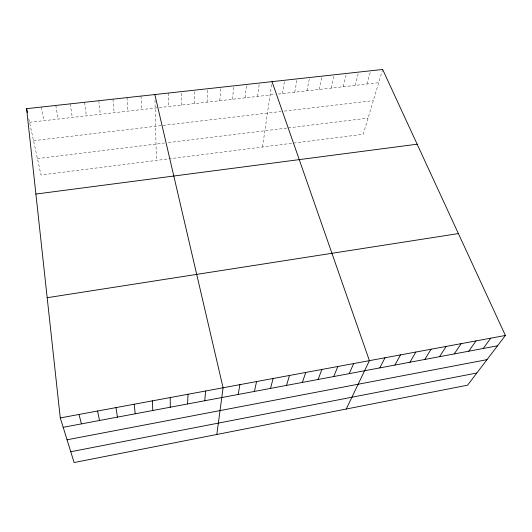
<?xml version="1.0" encoding="UTF-8"?>
<svg xmlns="http://www.w3.org/2000/svg" width="532" height="532" viewBox="0 0 532 532"><rect width="100%" height="100%" fill="white"/><g stroke="black" fill="none" stroke-linecap="round" stroke-linejoin="round"><path stroke-width="0.4" stroke-dasharray="2.66 2" d="M181.272 105.09L181.478 91.617M194.2 103.627L194.665 90.161M207.048 102.164L207.773 88.718M219.816 100.721L220.787 87.288M232.504 99.278L233.721 85.865M245.106 97.848L246.575 84.448M257.634 96.425L259.343 83.039M262.515 147.012L271.912 82.427M282.452 93.612L284.633 80.252M294.748 92.216L297.162 78.876M306.964 90.832L309.611 77.506M319.1 89.449L321.98 76.142M331.17 88.086L334.269 74.786M343.16 86.723L346.478 73.443M355.077 85.373L358.615 72.106M366.92 84.023L370.678 70.776M382.661 69.459L363.23 134.283L40.977 175.008L28.515 117.499M37.42 158.583L164.541 143.028M168.411 142.556L286.728 128.079M288.284 127.893L368.071 118.131M33.543 140.694L281.096 111.487M284.294 111.115L373.324 100.608M29.553 122.307L158.436 107.683M159.254 107.59L275.031 94.45M278.329 94.078L378.698 82.693M41.243 107.065L43.89 120.678M55.794 105.462L58.134 119.062M70.237 103.866L72.279 117.459M84.581 102.29L86.324 115.863M98.826 100.721L100.275 114.28M112.97 99.165L114.134 112.711M127.022 97.615L127.899 111.148M140.98 96.079L141.579 109.599M154.972 100.109L156.408 160.418M168.198 93.08L168.258 106.566"/><path stroke-width="0.8" d="M187.59 403.961L188.022 394.259M204.76 400.736L205.638 390.993M216.823 434.484L223.094 387.762L154.839 94.55M238.17 394.471L239.899 384.649M254.422 391.419L256.564 381.557M270.542 388.393L273.082 378.498M286.529 385.394L289.475 375.466M302.389 382.415L305.72 372.453M318.123 379.462L321.84 369.467M333.73 376.536L337.827 366.501M349.218 373.63L353.68 363.569M346.259 409.028L369.408 360.656L272.032 81.642M379.815 367.891L385.008 357.763M394.937 365.052L400.483 354.897M409.939 362.239L415.831 352.051M424.822 359.446L431.053 349.231M439.592 356.673L446.162 346.432M454.248 353.92L461.144 343.659M468.785 351.193L476.014 340.906M483.216 348.487L490.763 338.172M505.4 335.459L467.601 385.168L74.108 462.541L60.269 417.926L26.6 108.674L382.661 69.459L505.4 335.459L60.269 417.926M70.756 451.734L476.852 372.998M67.052 439.784L487.013 359.645M63.182 427.309L497.54 345.8M47.182 297.701L458.391 233.581M35.897 194.06L417.154 144.205M79.015 414.455L81.423 423.884M26.6 108.674L27.471 112.684M97.589 411.01L99.497 420.493M115.996 407.605L117.426 417.128M134.244 404.22L135.195 413.79M152.325 400.869L152.81 410.485M170.253 397.55L170.273 407.213"/></g></svg>
